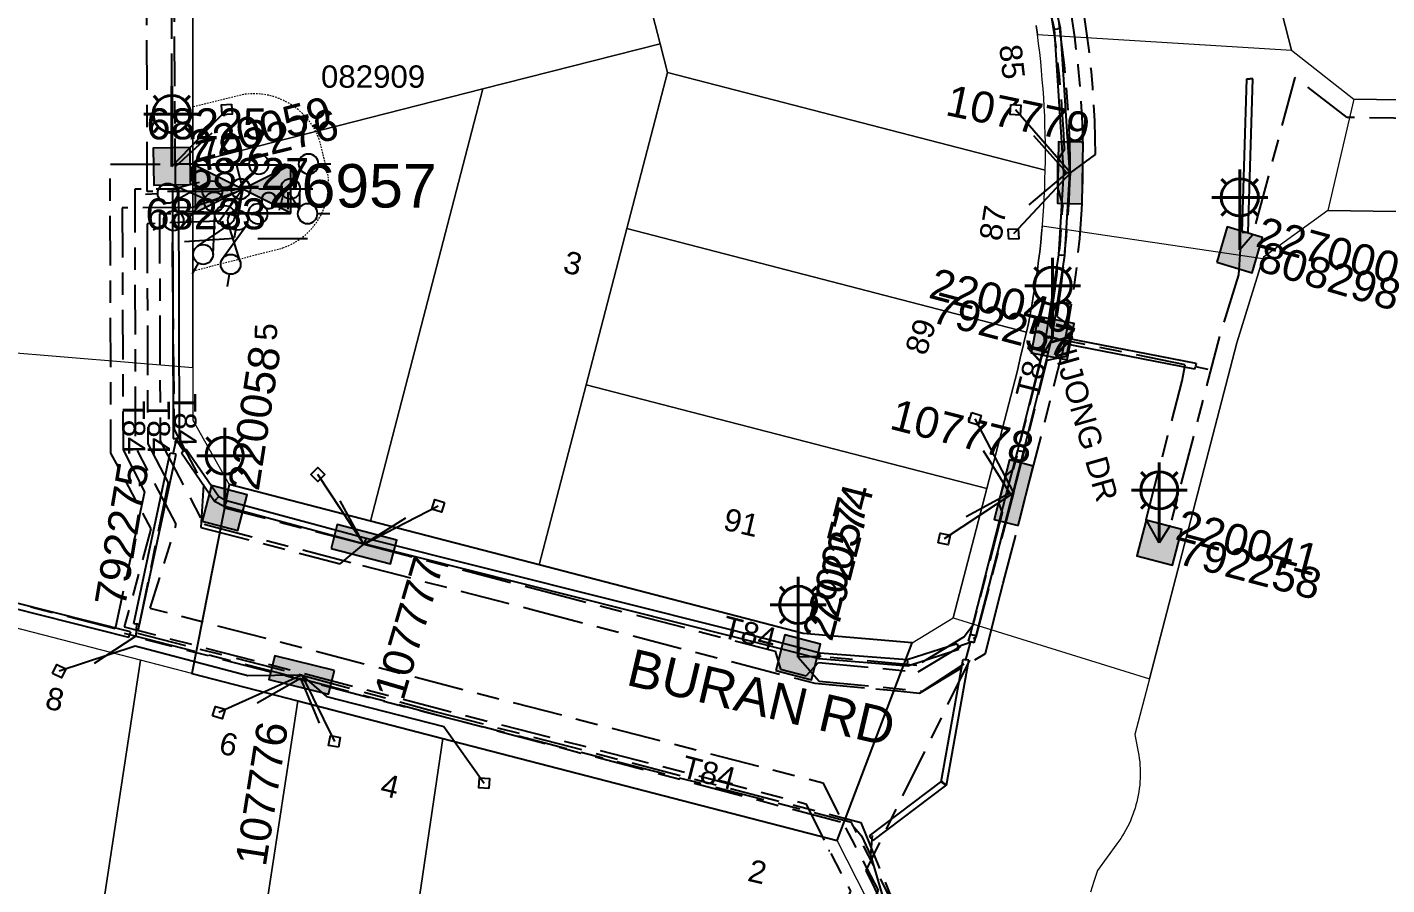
# Model space of a CAD drawing. Header units: metres. Extents: x 307322 to 308805, y 6255611 to 6257083.
# Drawn here: x 308441.8 to 308551.3, y 6256402.3 to 6256471.3 of the extents above; entities that cross this region are included whole.
import ezdxf
from ezdxf.enums import TextEntityAlignment as Align

# ---------------------------------------------------------------- set-up
doc = ezdxf.new("R2010")
doc.units = ezdxf.units.M
for name, pattern in [('Cable Exist UG', [8.2, 4, -1.2, 1.8, -1.2]), ('HIDDEN', [0.375, 0.25, -0.125]), ('HIDDEN2', [0.1875, 0.125, -0.0625])]:
    doc.linetypes.add(name, pattern=pattern)
doc.layers.get('0').update_dxf_attribs({"color": 6})
for name, color, linetype in [('_User_LV_Exist', 7, 'Continuous'), ('Duct_SP_EXT', 7, 'Continuous'), ('Equip_HV_EXT', 7, 'Continuous'), ('Equip_LV_EXT', 7, 'Continuous'), ('Equip_SP_SL_EXT', 7, 'Continuous'), ('Mains_HV_EXT', 7, 'Continuous'), ('Mains_HV_MOD', 3, 'Continuous'), ('Mains_LV_EXT', 7, 'Continuous'), ('Mains_LV_SL_EXT', 7, 'Continuous'), ('Mains_SL_EXT', 7, 'Continuous'), ('Services_SP_EXT', 7, 'Continuous'), ('Sub_SP_EXT', 7, 'Continuous'), ('SupportsUG_SP_LV_EXT', 7, 'Continuous'), ('SupportsUG_SP_LV_SL_EXT', 7, 'Continuous'), ('Trench_SP_EXT', 7, 'Continuous'), ('UG_Details_SP_MISC', 7, 'Continuous')]:
    doc.layers.add(name, color=color, linetype=linetype)
for name, color, linetype, lineweight in [('Cadastre Buildings_SP_EXT', 9, 'Continuous', 5), ('Cadastre Land Parcels_SP_EXT', 9, 'Continuous', 5), ('Cadastre Other Property_SP_EXT', 9, 'HIDDEN', 5), ('Cadastre Roads_SP_EXT', 9, 'Continuous', 5)]:
    doc.layers.add(name, color=color, linetype=linetype, lineweight=lineweight)
doc.layers.add('Features_HIDE', color=1, linetype='Continuous', plot=False)
doc.styles.add('COLUMN_LABEL', font='arial.ttf')
doc.styles.add('iecARIAL', font='arial.ttf', dxfattribs={"height": 2})
doc.styles.add('POLE_LABEL', font='arial.ttf')
doc.styles.get("Standard").update_dxf_attribs({"font": 'arial.ttf'})
doc.styles.add('SWITCH_LABEL', font='arial.ttf', dxfattribs={"height": 2.5})

# ---------------------------------------------------------------- blocks, each defined once
blk = doc.blocks.new('SUB_PADMOUNT_EXT')
for points in [[(0, 0), (-3.84, 1.92), (-3.84, -1.92)], [(0, 0), (3.84, 1.92), (3.84, -1.92)]]:
    blk.add_hatch(color=256).paths.add_polyline_path(points)
for p, q in [((3.84, 1.92), (-3.84, -1.92)), ((-3.84, 1.92), (3.84, -1.92))]:
    blk.add_line(p, q)
blk.add_lwpolyline([(-3.84, -1.92), (3.84, -1.92), (3.84, 1.92), (-3.84, 1.92)], close=True)
for tag, height, flags, p in [('ASSET_NUM', 3.5, 8, (2, 2)), ('STREET_CODE', 0.2, 9, (1.5, 0)), ('CONSTRUCTED_VOLTAGE', 0.2, 9, (1.5, -0.2)), ('OPERATING_VOLTAGE', 0.2, 9, (1.5, -0.6)), ('ORIENTATION', 0.2, 9, (1.5, -0.8)), ('OWNED_BY', 0.2, 9, (1.5, -1)), ('NO_PHASES', 0.2, 9, (1.5, -0.4)), ('OPERATED_BY', 0.2, 9, (1.5, -1.2)), ('SECONDARY_VOLTAGE', 0.2, 9, (1.5, -1.6)), ('STATE', 0.2, 9, (1.5, -1.8)), ('SUBSTATION_TYPE', 0.2, 9, (1.5, -2.2)), ('MAINTAINED_BY', 0.2, 9, (1.5, -1.4)), ('PARENT', 0.2, 9, (1.5, -2)), ('STREETNAME', 0.2, 9, (1.5, -3)), ('SUBURB', 0.2, 9, (1.5, -3.2)), ('USAGE', 0.2, 9, (1.5, -2.4)), ('LEGEND', 0.2, 9, (1.5, -2.6)), ('LOCATION', 0.2, 9, (1.5, -2.8)), ('Z', 0.2, 1, (1.5, -3.6)), ('NOTES', 0.2, 9, (1.5, -3.4))]:
    blk.add_attdef(tag, text='', height=height, dxfattribs=dict(flags=flags)).set_placement(p, align=Align.MIDDLE_LEFT)
blk = doc.blocks.new('COLUMN_EXT')
blk.add_hatch(color=256).paths.add_polyline_path([(-1.49, 1.48), (-1.49, -1.49), (1.48, -1.49), (1.48, 1.48)])
blk.add_lwpolyline([(-1.49, -1.49), (1.48, -1.49), (1.48, 1.48), (-1.49, 1.48)], close=True)
for tag, height, style, flags, p in [('ASSET_NUM', 2.5, 'COLUMN_LABEL', 8, (2, 2)), ('STRUCTURE_PLANT_NUMBER', 0.2, 'POLE_LABEL', 9, (1.81, 0.03)), ('STREET_CODE', 0.2, 'COLUMN_LABEL', 9, (1.81, -0.2))]:
    blk.add_attdef(tag, text='', height=height, dxfattribs=dict(style=style, flags=flags)).set_placement(p, align=Align.MIDDLE_LEFT)
at = {"flags": 9}
for tag, p in [('COLUMN_TYPE', (1.81, -0.4)), ('OWNED_BY', (1.81, -0.6)), ('STATE', (1.81, -0.8)), ('USAGE', (1.81, -1)), ('STREETNAME', (1.81, -1.6)), ('SUBURB', (1.81, -1.8)), ('LEGEND', (1.81, -1.2)), ('LOCATION', (1.81, -1.4)), ('NOTES', (1.81, -2))]:
    blk.add_attdef(tag, text='', height=0.2, dxfattribs=at).set_placement(p, align=Align.MIDDLE_LEFT)
at = {"flags": 1}
blk.add_attdef('Z', (1.81, -2.35), '', height=0.2, dxfattribs=at)
blk = doc.blocks.new('PILLAR_EXT')
blk.add_hatch(color=256).paths.add_polyline_path([(-2.475, 0.99), (-2.475, -0.99), (2.475, -0.99), (2.475, 0.99)])
blk.add_lwpolyline([(-2.475, -0.99), (2.475, -0.99), (2.475, 0.99), (-2.475, 0.99)], close=True)
at = {"style": 'iecARIAL', "flags": 8}
blk.add_attdef('ASSET_NUM', (1.5, 3.5), '', height=2.5, dxfattribs=at)
for tag, p, flags in [('OWNED_BY', (0, -0.2), 9), ('STATE', (0, -0.4), 9), ('SUPPORT_TYPE', (0, -0.6), 9), ('USAGE', (0, -0.8), 9), ('LEGEND', (0, -1), 9), ('LOCATION', (0, -1.2), 9), ('STREETNAME', (0, -1.8), 9), ('SUBURB', (0, -2), 1), ('NOTES', (0, -1.4), 9), ('PARENT', (0, -1.6), 9)]:
    blk.add_attdef(tag, p, '', height=0.2, dxfattribs=dict(flags=flags))
blk = doc.blocks.new('SL_LANTERN_EXT')
at = {"lineweight": 40}
for p, q in [((-1.46, 5.68), (-1.06, 5.28)), ((0, 1.97), (0, 6.47)), ((1.46, 5.68), (1.06, 5.28)), ((-2.25, 4.22), (2.25, 4.22)), ((-1.46, 2.76), (-1.06, 3.16)), ((0, 0), (0, 2.72)), ((1.46, 2.76), (1.06, 3.16))]:
    blk.add_line(p, q, dxfattribs=at)
blk.add_circle((0, 4.22), 1.5, dxfattribs=at)
at = {"style": 'iecARIAL', "flags": 8}
blk.add_attdef('ASSET_NUM', (1.5, 1.5), '', height=2.5, dxfattribs=at)
for tag, p, height, flags in [('CONSTRUCTED_VOLTAGE', (0.98, -0.65), 0.2, 9), ('CONTROL_TYPE', (0.98, -0.85), 0.2, 9), ('LANTERN_PURPOSE', (0.98, -1.05), 0.2, 9), ('LANTERN_TYPE', (0.98, -1.25), 0.2, 9), ('LNUMBER', (2.18, -3.25), 2.5, 8), ('OPERATING_VOLTAGE', (0.98, -1.65), 0.2, 9), ('ORIENTATION', (0.98, -1.85), 0.2, 9), ('OWNED_BY', (0.98, -2.05), 0.2, 9), ('STATE', (0.98, -2.25), 0.2, 9), ('NO_PHASES', (0.98, -1.45), 0.2, 9), ('USAGE', (0.98, -2.45), 0.2, 9), ('CEXIST', (0.98, -2.65), 0.2, 9), ('CNEW', (0.98, -2.85), 0.2, 9), ('CNUMBER', (0.98, -3.05), 0.2, 9), ('CREMOVE', (0.98, -3.25), 0.2, 9), ('CREPLACE', (0.98, -3.45), 0.2, 9), ('LKINGHEIGHT', (0.98, -3.65), 0.2, 9), ('LBRACKET', (0.98, -3.85), 0.2, 9), ('LBRACKETVOCAB', (0.98, -4.05), 0.2, 9), ('LCATEGORY', (0.98, -4.25), 0.2, 9), ('LCHARGE1', (0.98, -4.45), 0.2, 9), ('LCHARGE1PERCENT', (0.98, -4.65), 0.2, 9), ('LCHARGE2', (0.98, -4.85), 0.2, 9), ('LCHARGE2PERCENT', (0.98, -5.05), 0.2, 9), ('LCHARGE3', (0.98, -5.25), 0.2, 9), ('LCHARGE3PERCENT', (0.98, -5.45), 0.2, 9), ('LEXIST', (0.98, -5.65), 0.2, 9), ('LLAMP', (0.98, -5.85), 0.2, 9), ('LLAMPVOCAB', (0.98, -6.05), 0.2, 9), ('LMAST', (0.98, -6.25), 0.2, 9), ('LMASTVOCAB', (0.98, -6.45), 0.2, 9), ('LNEW', (0.98, -6.65), 0.2, 9), ('LANTNUMBER', (0.98, -6.85), 0.2, 9), ('LOUTREACH', (0.98, -7.25), 0.2, 9), ('LOUTREACHVOCAB', (0.98, -7.45), 0.2, 9), ('LRATECODE', (0.98, -7.65), 0.2, 9), ('LREMOVE', (0.98, -7.85), 0.2, 9), ('LREPLACE', (0.98, -8.05), 0.2, 9), ('LTYPE', (0.98, -8.25), 0.2, 9), ('LTYPEVOCAB', (0.98, -8.45), 0.2, 9), ('LEGEND', (0.98, -8.65), 0.2, 9), ('LOCATION', (0.98, -8.85), 0.2, 9), ('STREETNAME', (0.98, -9.25), 0.2, 9), ('SUBURB', (0.98, -9.45), 0.2, 1), ('NOTES', (0.98, -9.05), 0.2, 9)]:
    blk.add_attdef(tag, p, '', height=height, dxfattribs=dict(flags=flags))
blk = doc.blocks.new('CCP_EXT')
at = {"flags": 9}
for tag, p in [('STATE', (0, -1.8)), ('LEGEND', (0, -1.4)), ('LIFE_SUPPORT', (0, -1.6)), ('NOTES', (0, -2))]:
    blk.add_attdef(tag, text='', height=0.2, dxfattribs=at).set_placement(p, align=Align.MIDDLE_LEFT)
blk.add_wipeout([(0, 0.57), (0.57, 0), (0, -0.57), (-0.57, 0)])
blk.add_lwpolyline([(-0.57, 0), (0, 0.57), (0.57, 0), (0, -0.57), (-0.57, 0)])
at = {"flags": 1}
blk.add_attdef('Z', (0, 0), '', height=0.2, dxfattribs=at)
at = {"flags": 9}
for tag, p in [('CCP_TYPE', (0, 0)), ('CONSTRUCTED_VOLTAGE', (0, -0.2)), ('OPERATING_VOLTAGE', (0, -0.6)), ('ORIENTATION', (0, -0.8)), ('OWNED_BY', (0, -1)), ('NO_PHASES', (0, -0.4)), ('USAGE', (0, -1.2))]:
    blk.add_attdef(tag, text='', height=0.2, dxfattribs=at).set_placement(p, align=Align.MIDDLE_LEFT)
blk = doc.blocks.new('LV_UG_DFUSE_CLOSED_EXT')
for points in [[(1, 0), (0, 0)], [(5.04, 0.73), (2.16, -0.72)], [(5.05, -0.71), (2.16, 0.72)], [(6.2, 0.01), (7.2, 0.01)]]:
    blk.add_lwpolyline(points)
for centre in [(1.8, 0), (5.4, 0.01)]:
    blk.add_circle(centre, 0.8)
at = {"flags": 9}
for tag, p in [('ACTUAL_STATUS', (0, 0)), ('CONSTRUCTED_VOLTAGE', (0, -0.2)), ('OPERATING_VOLTAGE', (0, -0.6)), ('ORIENTATION', (0, -0.8)), ('STATE', (0, -1)), ('NO_PHASES', (0, -0.4)), ('SWITCH_TYPE', (0, -1.2)), ('USAGE', (0, -1.4)), ('NOTES', (0, -1.6))]:
    blk.add_attdef(tag, text='', height=0.2, dxfattribs=at).set_placement(p, align=Align.MIDDLE_LEFT)
at = {"flags": 1}
blk.add_attdef('Z', (0, 0), '', height=0.2, dxfattribs=at)
blk = doc.blocks.new('SWG_HOLEC_SU_EXT')
blk.add_line((1.8, -2), (5.8, -2))
for points in [[(1, 0), (0, 0)], [(6.6, 0), (7.6, 0)]]:
    blk.add_lwpolyline(points)
for points in [[(1.8, -0.8, 1), (1.8, 0.8, 1)], [(5.8, -0.8, 1), (5.8, 0.8, 1)]]:
    blk.add_lwpolyline(points, format="xyb", close=True)
at = {"style": 'SWITCH_LABEL', "flags": 8}
blk.add_attdef('ASSET_NUM', text='', height=2.5, rotation=179.9544, dxfattribs=at).set_placement((-2.4, 0), align=Align.MIDDLE_LEFT)
at = {"flags": 1}
blk.add_attdef('Z', (0, 0), '', height=0.2, dxfattribs=at)
at = {"flags": 9}
for tag, p in [('ACTUAL_STATUS', (0, -0.4)), ('CONSTRUCTED_VOLTAGE', (0, -0.6)), ('OPERATING_VOLTAGE', (0, -1)), ('NO_PHASES', (0, -0.8)), ('ORIENTATION', (0, -1.2)), ('OWNED_BY', (0, -1.4)), ('STATE', (0, -1.8)), ('SWITCH_TYPE', (0, -2)), ('PARENT', (0, -1.6)), ('USAGE', (0, -2.2)), ('STREETNAME', (0, -2.6)), ('SUBURB', (0, -2.8)), ('LOCATION', (0, -2.4)), ('NOTES', (0, -3))]:
    blk.add_attdef(tag, text='', height=0.2, dxfattribs=at).set_placement(p, align=Align.MIDDLE_LEFT)
at = {"style": 'SWITCH_LABEL', "flags": 9}
blk.add_attdef('STREET_CODE', text='', height=0.2, dxfattribs=at).set_placement((0, -0.2), align=Align.MIDDLE_LEFT)
blk = doc.blocks.new('SWG_HOLEC_SU_NO_EXT')
blk.add_line((1.8, -2), (5.8, -2))
for points in [[(1, 0), (0, 0)], [(6.6, 0), (7.6, 0)]]:
    blk.add_lwpolyline(points)
for points in [[(1.8, -0.8, 1), (1.8, 0.8, 1)], [(5.8, -0.8, 1), (5.8, 0.8, 1)]]:
    blk.add_lwpolyline(points, format="xyb", close=True)
at = {"insert": (5.31, -3.64), "char_height": 1.4, "width": 3.8863, "attachment_point": 1, "rotation": 180}
blk.add_mtext('{\\fArial|b0|i0|c0|p34;N/O}', dxfattribs=at)
at = {"style": 'SWITCH_LABEL', "flags": 8}
blk.add_attdef('ASSET_NUM', text='', height=2.5, rotation=179.9544, dxfattribs=at).set_placement((-2.4, 0), align=Align.MIDDLE_LEFT)
at = {"flags": 1}
blk.add_attdef('Z', (0, 0), '', height=0.2, dxfattribs=at)
at = {"flags": 9}
for tag, p in [('ACTUAL_STATUS', (0, -0.4)), ('CONSTRUCTED_VOLTAGE', (0, -0.6)), ('OPERATING_VOLTAGE', (0, -1)), ('NO_PHASES', (0, -0.8)), ('ORIENTATION', (0, -1.2)), ('OWNED_BY', (0, -1.4)), ('STATE', (0, -1.8)), ('SWITCH_TYPE', (0, -2)), ('PARENT', (0, -1.6)), ('USAGE', (0, -2.2)), ('STREETNAME', (0, -2.6)), ('SUBURB', (0, -2.8)), ('LOCATION', (0, -2.4)), ('NOTES', (0, -3))]:
    blk.add_attdef(tag, text='', height=0.2, dxfattribs=at).set_placement(p, align=Align.MIDDLE_LEFT)
at = {"style": 'SWITCH_LABEL', "flags": 9}
blk.add_attdef('STREET_CODE', text='', height=0.2, dxfattribs=at).set_placement((0, -0.2), align=Align.MIDDLE_LEFT)

msp = doc.modelspace()

# ---------------------------------------------------------------- linework, layer by layer
at = {"layer": 'Cadastre Land Parcels_SP_EXT', "linetype": 'Continuous'}
for points in [[(308478.52, 6256466.38), (308492.79, 6256470.01), (308491.55, 6256474.81), (308489.3, 6256483.57), (308455.16, 6256474.89), (308455.16, 6256460.43), (308478.52, 6256466.38)], [(308486.83, 6256442.55), (308490.1, 6256455.13), (308493.37, 6256467.71), (308492.79, 6256470.01), (308478.52, 6256466.38), (308469.47, 6256431.56), (308483.05, 6256428.03), (308486.83, 6256442.55)], [(308522.44, 6256447.49), (308522.58, 6256448.21), (308522.71, 6256448.93), (308522.83, 6256449.65), (308522.95, 6256450.37), (308523.06, 6256451.09), (308523.17, 6256451.81), (308523.26, 6256452.54), (308523.35, 6256453.26), (308523.43, 6256453.99), (308523.5, 6256454.72), (308523.57, 6256455.44), (308523.62, 6256456.17), (308523.67, 6256456.9), (308523.71, 6256457.63), (308523.75, 6256458.36), (308523.77, 6256459.09), (308523.79, 6256459.82), (308493.37, 6256467.71), (308490.1, 6256455.13), (308522.29, 6256446.78), (308522.44, 6256447.49)], [(308478.52, 6256466.38), (308455.16, 6256460.43), (308455.15, 6256443.92), (308455.15, 6256439.68), (308458.1, 6256434.51), (308469.47, 6256431.56), (308478.52, 6256466.38)], [(308521.56, 6256443.7), (308521.7, 6256444.32), (308521.84, 6256444.94), (308521.98, 6256445.55), (308522.13, 6256446.16), (308522.29, 6256446.78), (308490.1, 6256455.13), (308486.83, 6256442.55), (308519.09, 6256434.18), (308521.56, 6256443.7)], [(308516.37, 6256423.76), (308519.09, 6256434.18), (308486.83, 6256442.55), (308483.05, 6256428.03), (308504.31, 6256422.51), (308513.08, 6256421.74), (308516.37, 6256423.76)], [(308450.96, 6256420.35), (308439.95, 6256423.21), (308439.21, 6256423.39), (308438.47, 6256423.57), (308437.73, 6256423.75), (308436.99, 6256423.92), (308436.25, 6256424.08), (308431.87, 6256394.56), (308446.68, 6256392.35), (308450.96, 6256420.35)], [(308463.61, 6256417.07), (308455.09, 6256419.28), (308450.96, 6256420.35), (308446.68, 6256392.35), (308459.54, 6256390.45), (308463.61, 6256417.07)], [(308472.94, 6256398.02), (308475.3, 6256414.04), (308463.61, 6256417.07), (308459.54, 6256390.45), (308461.19, 6256390.21), (308471.39, 6256387.58), (308472.94, 6256398.02)], [(308504.56, 6256390.71), (308504.98, 6256391.48), (308505.39, 6256392.26), (308505.8, 6256393.05), (308506.2, 6256393.84), (308506.59, 6256394.63), (308506.97, 6256395.42), (308507.35, 6256396.22), (308507.72, 6256397.02), (308508.09, 6256397.83), (308508.44, 6256398.64), (308508.79, 6256399.45), (308509.14, 6256400.26), (308509.47, 6256401.08), (308507.03, 6256405.82), (308475.3, 6256414.04), (308472.94, 6256398.02), (308504.13, 6256389.93), (308504.56, 6256390.71)]]:
    msp.add_lwpolyline(points, close=True, dxfattribs=at)
for points in [[(308491.55, 6256474.81), (308492.79, 6256470.01), (308493.37, 6256467.71), (308523.79, 6256459.82), (308523.81, 6256460.55), (308523.81, 6256460.55), (308523.81, 6256461.28), (308523.81, 6256462.01), (308523.79, 6256462.74), (308523.77, 6256463.47), (308523.75, 6256464.2), (308523.71, 6256464.93), (308523.67, 6256465.66), (308523.62, 6256466.39), (308523.56, 6256467.12), (308523.5, 6256467.85), (308523.43, 6256468.58), (308523.35, 6256469.31), (308523.26, 6256470.03), (308523.16, 6256470.76), (308523.06, 6256471.48)], [(308561.18, 6256456.37), (308546.56, 6256456.59), (308541.36, 6256452.83), (308541.32, 6256452.69), (308539.23, 6256445.93), (308532.19, 6256418.86), (308531.02, 6256414.36), (308531.23, 6256413.23), (308531.28, 6256412.96), (308531.33, 6256412.7), (308531.37, 6256412.43), (308531.4, 6256412.16), (308531.42, 6256411.89), (308531.44, 6256411.63), (308531.44, 6256411.35), (308531.44, 6256411.09), (308531.44, 6256410.81), (308531.42, 6256410.55), (308531.4, 6256410.28), (308531.37, 6256410.01), (308531.33, 6256409.74), (308531.28, 6256409.47), (308531.23, 6256409.21), (308531.17, 6256408.95), (308531.1, 6256408.69), (308531.03, 6256408.43), (308530.94, 6256408.17), (308530.85, 6256407.92), (308530.75, 6256407.66), (308530.65, 6256407.42), (308530.54, 6256407.17), (308530.42, 6256406.93), (308530.29, 6256406.69), (308530.16, 6256406.45), (308530.02, 6256406.22), (308529.87, 6256406), (308529.72, 6256405.77), (308529.56, 6256405.55), (308528, 6256403.4), (308527.72, 6256402.53), (308527.43, 6256401.66)]]:
    msp.add_lwpolyline(points, dxfattribs=at)
at = {"layer": 'Cadastre Roads_SP_EXT', "linetype": 'Continuous'}
for points in [[(308523.06, 6256471.48), (308523.16, 6256470.76), (308543.62, 6256469.5), (308506.72, 6256613.23)], [(308439.6, 6256445.22), (308455.15, 6256443.92), (308455.16, 6256460.43), (308455.16, 6256460.43), (308455.16, 6256474.89)], [(308561.37, 6256465.37), (308548.63, 6256465.56), (308546.56, 6256456.59), (308561.18, 6256456.37)]]:
    msp.add_lwpolyline(points, dxfattribs=at)
at = {"layer": 'Duct_SP_EXT'}
for p, q in [((308525.02, 6256471.26), (308522.45, 6256482.62)), ((308524.54, 6256471.19), (308521.98, 6256482.52)), ((308524.54, 6256471.19), (308524.78, 6256471.22)), ((308525.3, 6256459.59), (308524.54, 6256471.19)), ((308525.02, 6256471.26), (308524.78, 6256471.22)), ((308525.78, 6256459.63), (308525.02, 6256471.26)), ((308539.65, 6256454.83), (308540.03, 6256467.2)), ((308540.03, 6256467.2), (308540.27, 6256467.19)), ((308540.13, 6256454.82), (308540.51, 6256467.18)), ((308540.51, 6256467.18), (308540.27, 6256467.19)), ((308524.9, 6256453.01), (308525.3, 6256459.62)), ((308525.3, 6256459.62), (308525.54, 6256459.61)), ((308525.3, 6256459.59), (308525.54, 6256459.61)), ((308525.78, 6256459.63), (308525.54, 6256459.61)), ((308525.78, 6256459.59), (308525.54, 6256459.61)), ((308525.38, 6256452.96), (308525.78, 6256459.59)), ((308453.53, 6256458.36), (308453.77, 6256458.36)), ((308453.53, 6256458.36), (308453.59, 6256438.2)), ((308454.01, 6256458.36), (308453.77, 6256458.36)), ((308454.01, 6256458.36), (308454.07, 6256438.2)), ((308539.65, 6256454.83), (308539.89, 6256454.83)), ((308540.13, 6256454.82), (308539.89, 6256454.83)), ((308523.88, 6256446.46), (308524.9, 6256453.01)), ((308524.35, 6256446.39), (308525.38, 6256452.96)), ((308524.9, 6256453.01), (308525.14, 6256452.98)), ((308525.38, 6256452.96), (308525.14, 6256452.98)), ((308523.87, 6256446.44), (308523.88, 6256446.48)), ((308523.88, 6256446.48), (308524.11, 6256446.43)), ((308521.58, 6256437.25), (308523.86, 6256446.38)), ((308522.04, 6256437.13), (308524.33, 6256446.27)), ((308523.86, 6256446.4), (308523.87, 6256446.44)), ((308523.86, 6256446.38), (308523.86, 6256446.4)), ((308523.86, 6256446.4), (308523.86, 6256446.4)), ((308523.86, 6256446.4), (308524.1, 6256446.35)), ((308523.86, 6256446.4), (308524.1, 6256446.35)), ((308523.86, 6256446.38), (308524.09, 6256446.32)), ((308523.87, 6256446.44), (308524.11, 6256446.39)), ((308523.88, 6256446.46), (308524.11, 6256446.43)), ((308524.33, 6256446.27), (308524.09, 6256446.32)), ((308524.33, 6256446.3), (308524.1, 6256446.35)), ((308524.33, 6256446.3), (308524.1, 6256446.35)), ((308524.35, 6256446.38), (308524.11, 6256446.43)), ((308524.35, 6256446.39), (308524.11, 6256446.43)), ((308524.34, 6256446.34), (308524.11, 6256446.39)), ((308524.33, 6256446.3), (308524.34, 6256446.34)), ((308524.33, 6256446.27), (308524.33, 6256446.3)), ((308524.33, 6256446.3), (308524.33, 6256446.3)), ((308524.34, 6256446.34), (308524.35, 6256446.38)), ((308525.36, 6256445.83), (308525.4, 6256446.06)), ((308535.85, 6256443.79), (308525.36, 6256445.83)), ((308525.45, 6256446.3), (308525.4, 6256446.06)), ((308535.95, 6256444.26), (308525.45, 6256446.3)), ((308535.85, 6256443.79), (308535.9, 6256444.02)), ((308535.95, 6256444.26), (308535.9, 6256444.02)), ((308453.59, 6256438.2), (308453.83, 6256438.2)), ((308454.07, 6256438.2), (308453.83, 6256438.2)), ((308450.4, 6256423.32), (308453.34, 6256437.06)), ((308450.87, 6256423.22), (308453.81, 6256436.96)), ((308453.34, 6256437.06), (308453.58, 6256437.01)), ((308453.81, 6256436.96), (308453.58, 6256437.01)), ((308454.24, 6256437.06), (308454.44, 6256437.2)), ((308454.24, 6256437.06), (308456.92, 6256433.16)), ((308454.64, 6256437.34), (308454.44, 6256437.2)), ((308454.64, 6256437.34), (308457.25, 6256433.53)), ((308520.71, 6256433.88), (308521.58, 6256437.25)), ((308521.18, 6256433.76), (308522.04, 6256437.13)), ((308521.58, 6256437.25), (308521.58, 6256437.25)), ((308521.58, 6256437.25), (308521.81, 6256437.19)), ((308521.58, 6256437.25), (308521.81, 6256437.19)), ((308522.04, 6256437.13), (308521.81, 6256437.19)), ((308522.04, 6256437.13), (308521.81, 6256437.19)), ((308522.04, 6256437.13), (308522.04, 6256437.13)), ((308456.92, 6256433.16), (308457.08, 6256433.35)), ((308457.25, 6256433.53), (308457.08, 6256433.35)), ((308457.25, 6256433.53), (308457.9, 6256433.19)), ((308517.78, 6256422.45), (308520.71, 6256433.88)), ((308518.24, 6256422.32), (308521.18, 6256433.76)), ((308520.71, 6256433.88), (308520.95, 6256433.82)), ((308520.71, 6256433.88), (308520.95, 6256433.82)), ((308521.18, 6256433.76), (308520.95, 6256433.82)), ((308521.18, 6256433.76), (308520.95, 6256433.82)), ((308456.92, 6256433.16), (308457.68, 6256432.77)), ((308457.68, 6256432.77), (308457.79, 6256432.98)), ((308457.73, 6256432.75), (308457.79, 6256432.98)), ((308457.73, 6256432.75), (308468.99, 6256429.73)), ((308457.86, 6256433.21), (308457.79, 6256432.98)), ((308457.9, 6256433.19), (308457.79, 6256432.98)), ((308457.86, 6256433.21), (308469.12, 6256430.19)), ((308469.12, 6256430.19), (308469.05, 6256429.96)), ((308469.11, 6256430.19), (308469.05, 6256429.96)), ((308469.11, 6256430.19), (308498.68, 6256422.77)), ((308468.99, 6256429.73), (308469.05, 6256429.96)), ((308469, 6256429.73), (308469.05, 6256429.96)), ((308469, 6256429.73), (308498.56, 6256422.3)), ((308450.13, 6256422.63), (308440.77, 6256425.01)), ((308450.01, 6256422.17), (308440.67, 6256424.54)), ((308450.01, 6256422.17), (308450.07, 6256422.4)), ((308450.13, 6256422.63), (308450.07, 6256422.4)), ((308450.4, 6256423.32), (308450.63, 6256423.27)), ((308450.87, 6256423.22), (308450.63, 6256423.27)), ((308498.56, 6256422.3), (308498.62, 6256422.54)), ((308498.56, 6256422.3), (308498.62, 6256422.54)), ((308498.68, 6256422.77), (308498.62, 6256422.54)), ((308498.68, 6256422.77), (308498.62, 6256422.54)), ((308498.68, 6256422.77), (308498.68, 6256422.77)), ((308498.68, 6256422.77), (308504.04, 6256421.37)), ((308517.61, 6256421.9), (308517.78, 6256422.45)), ((308517.78, 6256422.45), (308518.01, 6256422.38)), ((308498.56, 6256422.3), (308498.56, 6256422.3)), ((308498.56, 6256422.3), (308503.92, 6256420.91)), ((308504.04, 6256421.37), (308503.98, 6256421.14)), ((308504.04, 6256421.37), (308503.98, 6256421.14)), ((308504.04, 6256421.37), (308505.65, 6256420.96)), ((308512.67, 6256420.4), (308516.7, 6256421.69)), ((308516.7, 6256421.69), (308516.77, 6256421.46)), ((308516.85, 6256421.23), (308516.77, 6256421.46)), ((308517.61, 6256421.9), (308517.84, 6256421.83)), ((308518.07, 6256421.76), (308517.84, 6256421.83)), ((308518.24, 6256422.32), (308518.01, 6256422.38)), ((308518.07, 6256421.76), (308518.24, 6256422.32)), ((308503.92, 6256420.91), (308503.98, 6256421.14)), ((308503.92, 6256420.91), (308503.98, 6256421.14)), ((308503.92, 6256420.91), (308505.57, 6256420.48)), ((308505.57, 6256420.48), (308505.61, 6256420.72)), ((308505.57, 6256420.48), (308512.73, 6256419.91)), ((308505.65, 6256420.96), (308505.61, 6256420.72)), ((308505.65, 6256420.96), (308512.67, 6256420.4)), ((308512.67, 6256420.4), (308512.7, 6256420.16)), ((308512.73, 6256419.91), (308516.85, 6256421.23)), ((308515.41, 6256410.56), (308517.18, 6256420.43)), ((308515.85, 6256410.29), (308517.65, 6256420.35)), ((308517.18, 6256420.43), (308517.41, 6256420.39)), ((308517.65, 6256420.35), (308517.41, 6256420.39)), ((308512.73, 6256419.91), (308512.7, 6256420.16)), ((308509.64, 6256406.2), (308515.48, 6256410.62)), ((308515.48, 6256410.62), (308515.41, 6256410.56)), ((308515.41, 6256410.56), (308515.63, 6256410.42)), ((308515.48, 6256410.62), (308515.63, 6256410.42)), ((308515.77, 6256410.23), (308515.63, 6256410.42)), ((308515.85, 6256410.29), (308515.63, 6256410.42)), ((308509.93, 6256405.82), (308515.77, 6256410.23)), ((308515.77, 6256410.23), (308515.85, 6256410.29)), ((308509.64, 6256406.2), (308509.79, 6256406.01)), ((308509.93, 6256405.82), (308509.79, 6256406.01))]:
    msp.add_line(p, q, dxfattribs=at)
at = {"layer": 'Mains_LV_EXT', "linetype": 'Cable Exist UG'}
msp.add_lwpolyline([(308453.47, 6256488.17, -0.011985), (308453.4, 6256485.68), (308453.4, 6256485.68), (308453.4, 6256485.62), (308453.47, 6256460.38)], format="xyb", dxfattribs=at)
for points in [[(308458.52, 6256458.01), (308455.14, 6256456.81), (308449.48, 6256456.79), (308449.48, 6256456.79), (308449.54, 6256437.29), (308451.28, 6256433.93), (308448.91, 6256422.88), (308448.91, 6256422.88), (308437.85, 6256425.73), (308432.46, 6256426.81)], [(308459.2, 6256458.32), (308457.32, 6256455.72), (308451.48, 6256455.52), (308451.48, 6256455.52), (308451.53, 6256437.78), (308453.18, 6256434.65), (308450.7, 6256422.53), (308450.7, 6256422.53), (308463.93, 6256419.16)]]:
    msp.add_lwpolyline(points, dxfattribs=at)
at = {"layer": 'Mains_LV_SL_EXT', "linetype": 'Cable Exist UG'}
msp.add_lwpolyline([(308468.94, 6256429.69), (308457.73, 6256432.61)], dxfattribs=at)
at = {"layer": 'Mains_SL_EXT', "linetype": 'Cable Exist UG'}
for points in [[(308564.31, 6256465.99), (308563.17, 6256465.23), (308563.17, 6256465.23), (308562.1, 6256463.85), (308548.1, 6256464.07), (308543.89, 6256467.3), (308540.49, 6256454.6), (308539.46, 6256453.42)], [(308539.49, 6256453.45), (308539.36, 6256451.41), (308539.36, 6256451.41), (308537.79, 6256446.34), (308533.85, 6256431.2), (308532.98, 6256429.82)], [(308532.98, 6256429.82), (308531.92, 6256431.7), (308531.92, 6256431.7), (308534.82, 6256442.87), (308535.06, 6256444.16), (308524.39, 6256446.3)], [(308503.91, 6256420.59), (308505.58, 6256418.66), (308505.58, 6256418.66), (308513.91, 6256417.87), (308517.71, 6256420.36), (308509.34, 6256403.42), (308510.71, 6256400.61), (308510.71, 6256400.61), (308509.46, 6256397.19), (308509.32, 6256395.74)]]:
    msp.add_lwpolyline(points, dxfattribs=at)
at = {"layer": 'Trench_SP_EXT', "linetype": 'Cable Exist UG'}
msp.add_lwpolyline([(308453.77, 6256458.39), (308453.59, 6256485.46), (308453.59, 6256485.51), (308453.59, 6256485.51, 0.002389), (308453.69, 6256488.05)], format="xyb", dxfattribs=at)
for points in [[(308453.76, 6256460.13), (308456.83, 6256462.95)], [(308525.54, 6256459.61), (308522.48, 6256463.02)], [(308525.54, 6256459.61), (308522.32, 6256456.89)], [(308455.68, 6256458.84), (308453.77, 6256458.36)], [(308525.4, 6256446.06), (308524.11, 6256446.43)], [(308535.9, 6256444.02), (308536.88, 6256443.79)], [(308453.58, 6256436.99), (308453.84, 6256438.15)], [(308454.44, 6256437.19), (308453.83, 6256438.17)], [(308520.95, 6256433.82), (308518.63, 6256437.55)], [(308468.94, 6256429.69), (308466.83, 6256433.55)], [(308520.95, 6256433.82), (308517.11, 6256431.74)], [(308468.94, 6256429.69), (308472.65, 6256432.03)], [(308449.62, 6256422.52), (308451.42, 6256422.07), (308451.42, 6256422.07), (308463.82, 6256418.88)], [(308450.63, 6256423.27), (308450.56, 6256422.28)], [(308450.56, 6256422.28), (308446.76, 6256419.79)], [(308516.77, 6256421.46), (308517.84, 6256421.83)], [(308517.41, 6256420.39), (308517.79, 6256421.79)], [(308463.82, 6256418.88), (308459.56, 6256416.44)], [(308463.82, 6256418.88), (308465.33, 6256415.29)], [(308509.86, 6256406.22), (308509.72, 6256404.65), (308510.93, 6256400.56), (308510.93, 6256400.56), (308508.95, 6256395.82)]]:
    msp.add_lwpolyline(points, dxfattribs=at)

# ---------------------------------------------------------------- block references
at = {"layer": 'Equip_HV_EXT'}
ref = msp.add_blockref('SWG_HOLEC_SU_EXT', (308457.22, 6256458.31), dxfattribs=dict(at, rotation=0.1654530248944182))
ref.add_attrib('ASSET_NUM', '68227', dxfattribs={"layer": '0', "height": 2.5, "style": 'SWITCH_LABEL'}).set_placement((308454.82, 6256459.56), align=Align.MIDDLE_LEFT)
ref = msp.add_blockref('SWG_HOLEC_SU_EXT', (308458.6, 6256456.31), dxfattribs=dict(at, rotation=0.1654530248944182))
ref.add_attrib('ASSET_NUM', '68233', dxfattribs={"layer": '0', "height": 2.5, "style": 'SWITCH_LABEL'}).set_placement((308456.2, 6256457.56), align=Align.TOP_CENTER)
at = {"layer": 'Equip_LV_EXT'}
for p, rotation in [((308458.53, 6256458.25), 182.9503215794776), ((308458.52, 6256458.01), 204.5900894524323), ((308458.63, 6256457.75), 240.5900895726189), ((308459.08, 6256457.57), 260.6237605497541)]:
    msp.add_blockref('LV_UG_DFUSE_CLOSED_EXT', p, dxfattribs=dict(at, rotation=rotation))
at = {"layer": 'Equip_SP_SL_EXT'}
ref = msp.add_blockref('SL_LANTERN_EXT', (308453.47, 6256460.13), dxfattribs=at)
ref.add_attrib('ASSET_NUM', '220059', dxfattribs={"layer": '0', "height": 2.5, "rotation": 14.8979, "style": 'iecARIAL'}).set_placement((308454.97, 6256461.63), align=Align.MIDDLE_LEFT)
ref = msp.add_blockref('SL_LANTERN_EXT', (308539.46, 6256453.42), dxfattribs=at)
ref.add_attrib('ASSET_NUM', '227000', dxfattribs={"layer": '0', "height": 2.5, "rotation": 344.7386, "style": 'iecARIAL'}).set_placement((308540.96, 6256454.92), align=Align.MIDDLE_LEFT)
ref = msp.add_blockref('SL_LANTERN_EXT', (308524.39, 6256446.3), dxfattribs=at)
ref.add_attrib('ASSET_NUM', '220040', dxfattribs={"layer": '0', "height": 2.5, "rotation": 345.1707, "style": 'iecARIAL'}).set_placement((308525.89, 6256447.8), align=Align.MIDDLE_RIGHT)
ref = msp.add_blockref('SL_LANTERN_EXT', (308457.73, 6256432.61), dxfattribs=at)
ref.add_attrib('ASSET_NUM', '220058', dxfattribs={"layer": '0', "height": 2.5, "rotation": 81.1983, "style": 'iecARIAL'}).set_placement((308459.23, 6256434.11), align=Align.MIDDLE_LEFT)
ref = msp.add_blockref('SL_LANTERN_EXT', (308532.98, 6256429.82), dxfattribs=at)
ref.add_attrib('ASSET_NUM', '220041', dxfattribs={"layer": '0', "height": 2.5, "rotation": 345.2005, "style": 'iecARIAL'}).set_placement((308534.48, 6256431.32), align=Align.MIDDLE_LEFT)
ref = msp.add_blockref('SL_LANTERN_EXT', (308503.91, 6256420.59), dxfattribs=at)
ref.add_attrib('ASSET_NUM', '220057', dxfattribs={"layer": '0', "height": 2.5, "rotation": 75.4655, "style": 'iecARIAL'}).set_placement((308505.41, 6256422.09), align=Align.MIDDLE_LEFT)
at = {"layer": 'Sub_SP_EXT'}
ref = msp.add_blockref('SUB_PADMOUNT_EXT', (308459.2, 6256458.32), dxfattribs=at)
ref.add_attrib('ASSET_NUM', '26957', dxfattribs={"layer": '0', "height": 3.5}).set_placement((308461.2, 6256458.57), align=Align.MIDDLE_LEFT)
at = {"layer": 'SupportsUG_SP_LV_EXT'}
ref = msp.add_blockref('PILLAR_EXT', (308525.82, 6256459.62), dxfattribs=dict(at, rotation=89.14768098355377))
ref.add_attrib('ASSET_NUM', '107779', dxfattribs={"layer": '0', "height": 2.5, "rotation": 348.1463, "style": 'iecARIAL'}).set_placement((308527.32, 6256463.12), align=Align.MIDDLE_RIGHT)
ref = msp.add_blockref('PILLAR_EXT', (308521.26, 6256433.84), dxfattribs=dict(at, rotation=75.62663846710618))
ref.add_attrib('ASSET_NUM', '107778', dxfattribs={"layer": '0', "height": 2.5, "rotation": 345.6266, "style": 'iecARIAL'}).set_placement((308522.76, 6256437.34), align=Align.MIDDLE_RIGHT)
ref = msp.add_blockref('PILLAR_EXT', (308468.94, 6256429.69), dxfattribs=dict(at, rotation=345.3888612904697))
ref.add_attrib('ASSET_NUM', '107777', dxfattribs={"layer": '0', "height": 2.5, "rotation": 73.6057, "style": 'iecARIAL'}).set_placement((308470.91, 6256417.36), align=Align.MIDDLE_LEFT)
ref = msp.add_blockref('PILLAR_EXT', (308463.93, 6256419.16), dxfattribs=dict(at, rotation=166.0859065727716))
ref.add_attrib('ASSET_NUM', '107776', dxfattribs={"layer": '0', "height": 2.5, "rotation": 80.984, "style": 'iecARIAL'}).set_placement((308461.62, 6256415.36), align=Align.MIDDLE_RIGHT)
at = {"layer": 'SupportsUG_SP_LV_SL_EXT'}
ref = msp.add_blockref('COLUMN_EXT', (308453.47, 6256460.13), dxfattribs=dict(at, rotation=180.8939612906628))
ref.add_attrib('ASSET_NUM', '792276', dxfattribs={"layer": '0', "height": 2.5, "rotation": 13.6979, "style": 'COLUMN_LABEL'}).set_placement((308455.47, 6256460.88), align=Align.MIDDLE_LEFT)
ref = msp.add_blockref('COLUMN_EXT', (308539.46, 6256453.42), dxfattribs=dict(at, rotation=343.3891411623996))
ref.add_attrib('ASSET_NUM', '808298', dxfattribs={"layer": '0', "height": 2.5, "rotation": 343.5084, "style": 'COLUMN_LABEL'}).set_placement((308541.46, 6256454.17), align=Align.TOP_LEFT)
ref = msp.add_blockref('COLUMN_EXT', (308524.39, 6256446.3), dxfattribs=dict(at, rotation=79.04271117621491))
ref.add_attrib('ASSET_NUM', '792257', dxfattribs={"layer": '0', "height": 2.5, "rotation": 345.1707, "style": 'COLUMN_LABEL'}).set_placement((308526.39, 6256447.05), align=Align.TOP_RIGHT)
ref = msp.add_blockref('COLUMN_EXT', (308457.73, 6256432.61), dxfattribs=dict(at, rotation=345.4112134112506))
ref.add_attrib('ASSET_NUM', '792275', dxfattribs={"layer": '0', "height": 2.5, "rotation": 80.4576, "style": 'COLUMN_LABEL'}).set_placement((308447.24, 6256424.97), align=Align.TOP_LEFT)
ref = msp.add_blockref('COLUMN_EXT', (308503.91, 6256420.59), dxfattribs=dict(at, rotation=345.6120456352378))
ref.add_attrib('ASSET_NUM', '792274', dxfattribs={"layer": '0', "height": 2.5, "rotation": 75.7032, "style": 'COLUMN_LABEL'}).set_placement((308505.91, 6256423.15), align=Align.MIDDLE_LEFT)
ref = msp.add_blockref('COLUMN_EXT', (308532.98, 6256429.82), dxfattribs=dict(at, rotation=255.2004675052274))
ref.add_attrib('ASSET_NUM', '792258', dxfattribs={"layer": '0', "height": 2.5, "rotation": 345.2005, "style": 'COLUMN_LABEL'}).set_placement((308534.98, 6256430.57), align=Align.TOP_LEFT)

# ---------------------------------------------------------------- texts
at = {"layer": '_User_LV_Exist'}
for rotation, p in [(75.6145, (308523.13, 6256441.35)), (270.1652, (308449.52, 6256441.26)), (270.1652, (308451.52, 6256441.22)), (270.1652, (308453.65, 6256441.85)), (345.4112, (308497.65, 6256422.22)), (345.4932, (308494.38, 6256410.96))]:
    msp.add_text('T84', height=1.8, rotation=rotation, dxfattribs=at).set_placement(p)
at = {"layer": 'Cadastre Land Parcels_SP_EXT'}
for s, rotation, p in [('85', 276.5258, (308520.08, 6256469.85)), ('87', 80.7537, (308520.24, 6256454.05)), ('3', 346.7905, (308484.88, 6256451.62)), ('89', 71.3542, (308514.17, 6256444.81)), ('5', 88.6028, (308461.93, 6256446.08)), ('91', 346.7945, (308497.77, 6256430.89)), ('8', 346.7901, (308443.17, 6256416.5)), ('6', 346.7941, (308457.16, 6256412.87)), ('4', 346.7909, (308470.16, 6256409.5)), ('2', 346.7742, (308499.74, 6256402.6))]:
    msp.add_text(s, height=1.8, rotation=rotation, dxfattribs=at).set_placement(p)
at = {"layer": 'Cadastre Other Property_SP_EXT'}
msp.add_text('082909', height=1.8, dxfattribs=at).set_placement((308465.48, 6256466.47))
at = {"layer": 'Cadastre Roads_SP_EXT'}
for s, height, rotation, p in [('NIJONG DR', 1.8, 285.8397, (308524.2, 6256446.27)), ('BURAN RD', 3, 346.7945, (308489.95, 6256418.39))]:
    msp.add_text(s, height=height, rotation=rotation, dxfattribs=at).set_placement(p)

# ---------------------------------------------------------------- next in the draw order: block references
at = {"layer": 'Services_SP_EXT'}
for p, rotation in [((308457.89, 6256464.71), 228.8939616121592), ((308521.39, 6256464.69), 311.1476808899635), ((308521.24, 6256454.69), 47.14768105694017), ((308518.14, 6256439.8), 297.6266384772753), ((308474.91, 6256432.79), 207.3888611882662), ((308515.66, 6256430.12), 33.62663830039696), ((308444.4, 6256419.47), 19.40876962243314), ((308457.25, 6256416.13), 28.08590610756936), ((308466.56, 6256413.81), 124.0859065418651), ((308478.61, 6256410.44), 130.9952027653098)]:
    msp.add_blockref('CCP_EXT', p, dxfattribs=dict(at, rotation=rotation))
msp.add_blockref('CCP_EXT', (308465.23, 6256435.31), dxfattribs=at)

# ---------------------------------------------------------------- next in the draw order: linework, layer by layer
at = {"layer": 'Cadastre Buildings_SP_EXT', "linetype": 'Continuous'}
msp.add_lwpolyline([(308506.72, 6256613.23), (308543.62, 6256469.5), (308548.63, 6256465.56), (308561.37, 6256465.37)], dxfattribs=at)
at = {"layer": 'Cadastre Other Property_SP_EXT', "linetype": 'HIDDEN2'}
msp.add_lwpolyline([(308455.17, 6256451.72), (308462.42, 6256453.57), (308462.42, 6256453.57, 0.366518), (308466.02, 6256459.66), (308466.02, 6256459.66), (308465.34, 6256462.32), (308465.34, 6256462.32, 0.354714), (308459.26, 6256465.93), (308459.26, 6256465.93), (308455.17, 6256464.91), (308455.17, 6256451.72)], format="xyb", close=True, dxfattribs=at)
at = {"layer": 'Cadastre Roads_SP_EXT', "linetype": 'Continuous'}
msp.add_lwpolyline([(308539.23, 6256445.93), (308541.32, 6256452.69), (308523.56, 6256455.32), (308523.5, 6256454.72), (308523.43, 6256453.99), (308523.35, 6256453.26), (308523.26, 6256452.54), (308523.17, 6256451.81), (308523.06, 6256451.09), (308522.95, 6256450.37), (308522.83, 6256449.65), (308522.71, 6256448.93), (308522.58, 6256448.21), (308522.44, 6256447.49), (308522.29, 6256446.78), (308522.13, 6256446.16), (308521.98, 6256445.55), (308521.84, 6256444.94), (308521.7, 6256444.32), (308521.56, 6256443.7), (308519.09, 6256434.18), (308516.37, 6256423.76), (308532.19, 6256418.86), (308539.23, 6256445.93)], close=True, dxfattribs=at)
at = {"layer": 'Features_HIDE', "linetype": 'Continuous'}
msp.add_lwpolyline([(308513.08, 6256421.74), (308504.31, 6256422.51), (308483.05, 6256428.03), (308469.47, 6256431.56), (308458.1, 6256434.51), (308455.09, 6256419.28), (308463.61, 6256417.07), (308475.3, 6256414.04), (308507.03, 6256405.82), (308513.08, 6256421.74)], close=True, dxfattribs=at)
at = {"layer": 'Mains_HV_EXT', "linetype": 'Cable Exist UG'}
msp.add_lwpolyline([(308459.2, 6256458.32), (308458.6, 6256456.31), (308452.48, 6256456.31), (308452.53, 6256438.03), (308452.53, 6256438.03), (308456.07, 6256431.3), (308468.81, 6256427.99), (308482.67, 6256424.38), (308482.67, 6256424.38), (308505.25, 6256418.5), (308510.15, 6256418.04), (308511.67, 6256417.9), (308511.67, 6256417.9), (308513.67, 6256417.71), (308518.98, 6256420.9), (308519.91, 6256424.57), (308520.42, 6256426.55), (308520.42, 6256426.55), (308525.17, 6256445.05), (308525.18, 6256445.1), (308525.18, 6256445.1, 0.127277), (308523.7, 6256481.97), (308523.7, 6256481.97), (308496.82, 6256587.29)], format="xyb", dxfattribs=at)
at = {"layer": 'Mains_HV_EXT', "linetype": 'Cable Exist UG', "flags": 128}
msp.add_lwpolyline([(308459.2, 6256458.32), (308458.68, 6256460.31), (308448.48, 6256460.29), (308448.48, 6256460.29), (308448.54, 6256437.03), (308451.79, 6256430.93), (308449.64, 6256423.04), (308449.64, 6256423.04), (308504.52, 6256408.79), (308506.41, 6256405.03), (308506.41, 6256405.03), (308508.11, 6256401.76), (308506.58, 6256398.53), (308506.58, 6256398.53), (308504.35, 6256393.72), (308502.94, 6256391.03), (308500.29, 6256386.33), (308495.25, 6256378.31), (308495.23, 6256378.28), (308495.23, 6256378.28, 0.083072), (308470.54, 6256321.68), (308470.54, 6256321.68), (308470.52, 6256321.57), (308467.69, 6256312.73), (308467.69, 6256312.73, -0.029277), (308460.61, 6256293.15), (308460.61, 6256293.15), (308456.61, 6256283.57), (308445.44, 6256256.89), (308438.92, 6256252.76), (308438.37, 6256252.36), (308434.29, 6256253.31), (308427.39, 6256255.27)], format="xyb", dxfattribs=at)
at = {"layer": 'Mains_HV_MOD', "linetype": 'Cable Exist UG', "flags": 128}
msp.add_lwpolyline([(308459.2, 6256458.32), (308457.22, 6256458.31), (308450.49, 6256458.29), (308450.49, 6256458.29), (308450.53, 6256437.54), (308453.8, 6256431.31), (308451.71, 6256424.55), (308505.89, 6256410.47), (308508.19, 6256405.94), (308510.33, 6256401.83), (308508.35, 6256397.75), (308506.12, 6256392.91), (308504.71, 6256390.2), (308501.89, 6256385.2), (308496.91, 6256377.22), (308496.89, 6256377.18), (308496.89, 6256377.18, 0.083052), (308472.47, 6256321.19), (308472.47, 6256321.19), (308472.43, 6256321.02), (308469.53, 6256312.15), (308469.53, 6256312.15, -0.029235), (308462.37, 6256292.38), (308462.37, 6256292.38), (308458.35, 6256282.79), (308455.14, 6256275.08), (308453.39, 6256269.88), (308445, 6256250.96)], format="xyb", dxfattribs=at)
at = {"layer": 'Mains_LV_EXT', "linetype": 'Cable Exist UG'}
for points in [[(308525.82, 6256459.61), (308527.84, 6256461.09), (308527.84, 6256461.09, 0.072274), (308524.67, 6256482.24), (308524.67, 6256482.24), (308519.83, 6256501.3), (308519.83, 6256501.3), (308517.54, 6256502.09)], [(308525.81, 6256459.48, 0.070987), (308522.49, 6256482.69)], [(308521.25, 6256433.81), (308523.94, 6256444.52), (308525.5, 6256444.85), (308525.99, 6256447.13), (308524.75, 6256448.05), (308524.75, 6256448.05, 0.026061), (308525.82, 6256459.57)], [(308463.93, 6256419.16), (308474.66, 6256416.23), (308474.66, 6256416.23), (308508.95, 6256407.28), (308511.63, 6256400.68), (308510.12, 6256397.44), (308510.99, 6256396.2), (308510.11, 6256394), (308508.51, 6256394.06), (308505.85, 6256389.05), (308502.85, 6256383.96), (308502.85, 6256383.96), (308499.01, 6256377.75), (308499.01, 6256377.75, -0.002664), (308494.51, 6256371)]]:
    msp.add_lwpolyline(points, format="xyb", dxfattribs=at)
for points in [[(308459.2, 6256458.32), (308457.13, 6256458.11), (308451.49, 6256458.1), (308451.49, 6256458.1), (308451.44, 6256485.16), (308451.44, 6256485.16), (308453.47, 6256488.07)], [(308459.2, 6256458.32), (308458.48, 6256454.33), (308453.49, 6256454), (308453.49, 6256454), (308453.66, 6256438.95), (308456.01, 6256434.48), (308455.8, 6256431.05), (308455.8, 6256431.05), (308467.03, 6256428.13), (308468.94, 6256429.69)], [(308468.94, 6256429.69), (308482.94, 6256426.05), (308482.94, 6256426.05), (308502.06, 6256421.07), (308502.48, 6256419.62), (308504.55, 6256419.1), (308505.55, 6256420.16), (308513.56, 6256419.41), (308518.24, 6256422.23), (308521.26, 6256433.84)]]:
    msp.add_lwpolyline(points, dxfattribs=at)
at = {"layer": 'Mains_SL_EXT', "linetype": 'Cable Exist UG'}
msp.add_lwpolyline([(308522.51, 6256482.61), (308522.68, 6256480.19), (308522.68, 6256480.19, -0.053141), (308525.34, 6256461.52), (308525.34, 6256461.52), (308524.77, 6256460.6), (308524.77, 6256458.45), (308525.2, 6256456.89), (308525.2, 6256456.89, -0.028827), (308524.25, 6256448.08), (308524.25, 6256448.08), (308524.39, 6256446.3)], format="xyb", dxfattribs=at)
msp.add_lwpolyline([(308524.39, 6256446.3), (308523.49, 6256444.78), (308523.49, 6256444.78), (308521.22, 6256435.73), (308520.63, 6256435.23), (308520.04, 6256433.02), (308520.33, 6256432.23), (308517.96, 6256423.14), (308517.28, 6256422.23), (308517.28, 6256422.23), (308513.45, 6256419.93), (308505.76, 6256420.65), (308503.91, 6256420.59)], dxfattribs=at)
at = {"layer": 'Services_SP_EXT'}
for points in [[(308453.47, 6256460.13), (308457.89, 6256464.71)], [(308525.82, 6256459.62), (308521.39, 6256464.69)], [(308525.82, 6256459.62), (308521.24, 6256454.69)], [(308521.26, 6256433.84), (308518.14, 6256439.8)], [(308468.94, 6256429.69), (308465.23, 6256435.31)], [(308521.26, 6256433.84), (308515.66, 6256430.12)], [(308468.94, 6256429.69), (308474.91, 6256432.79)], [(308463.93, 6256419.16), (308459.6, 6256419.09), (308459.6, 6256419.09), (308450.51, 6256421.48), (308444.4, 6256419.47)], [(308463.93, 6256419.16), (308457.25, 6256416.13)], [(308463.93, 6256419.16), (308466.56, 6256413.81)], [(308463.93, 6256419.16), (308465.92, 6256417.44), (308465.92, 6256417.44), (308475.38, 6256415.02), (308478.61, 6256410.44)]]:
    msp.add_lwpolyline(points, dxfattribs=at)
at = {"layer": 'Trench_SP_EXT', "linetype": 'Cable Exist UG'}
msp.add_lwpolyline([(308463.82, 6256418.88), (308508.24, 6256407.08), (308509, 6256406.21), (308509.72, 6256404.65)], dxfattribs=at)
at = {"layer": 'UG_Details_SP_MISC', "color": 7, "linetype": 'Cable Exist UG', "flags": 128}
msp.add_lwpolyline([(308440.05, 6256253.75), (308447.73, 6256257.39), (308459.86, 6256283.75), (308463.84, 6256293.11), (308467.48, 6256302.54), (308470.8, 6256312.07), (308473.78, 6256321.67), (308478.19, 6256335.95), (308482.85, 6256348.06), (308488.81, 6256360.87), (308494.18, 6256370.73), (308505.63, 6256389.12), (308511.37, 6256401.11), (308508.19, 6256407.28), (308475.72, 6256415.69), (308451.38, 6256422)], dxfattribs=at)

# ---------------------------------------------------------------- next in the draw order: block references
at = {"layer": 'Equip_HV_EXT'}
ref = msp.add_blockref('SWG_HOLEC_SU_NO_EXT', (308458.68, 6256460.31), dxfattribs=dict(at, rotation=0.16545195768181))
ref.add_attrib('ASSET_NUM', '68225', dxfattribs={"layer": '0', "height": 2.5, "style": 'SWITCH_LABEL'}).set_placement((308456.29, 6256461.56), align=Align.BOTTOM_CENTER)

doc.saveas('drawing.dxf')
